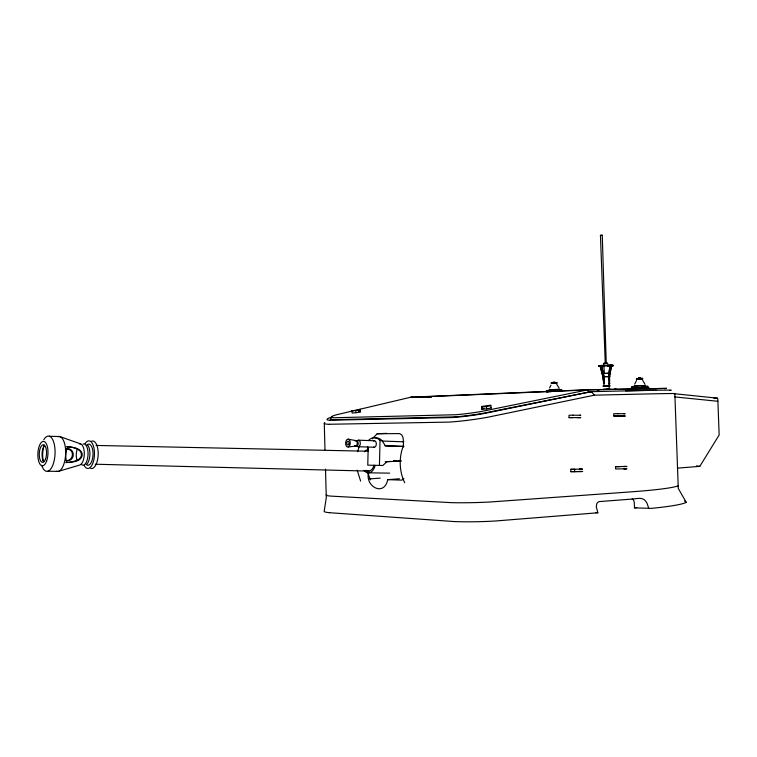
<?xml version="1.0" encoding="UTF-8"?>
<svg xmlns="http://www.w3.org/2000/svg" width="757" height="757" viewBox="0 0 757 757"><rect width="100%" height="100%" fill="white"/><g stroke="black" fill="none" stroke-linecap="round" stroke-linejoin="round"><path stroke-width="1.14" d="M368.195 447.567L367.76 465.158L382.843 465.489L386.874 461.742L400.784 461.032M379.437 465.413L380.033 440.508L381.935 440.574L385.427 445.797L403.623 446.403M608.609 374.611L609.953 366.123L610.804 366.095L609.025 375.642M608.874 374.611L609.953 366.123M609.12 376.702L610.634 367.154M608.789 376.598L610.984 365.792C608.325 362.972 609.953 404.787 608.789 376.598L609.839 376.636L608.893 376.721M609.565 383.723L609.612 376.57L611.514 365.792L610.691 365.811M357.645 451.692L359.291 446.176M549.591 387.944L550.954 385.152M634.688 384.092L636.542 380.563M399.459 478.793L387.735 479.645C384.301 496.8 365.499 486.865 368.394 473.191M67.354 447.671C65.395 452.298 65.14 457.824 66.976 462.536L65.85 462.508C71.508 462.48 82.617 461.817 82.258 453.888C80.677 447.784 71.981 447.027 66.748 446.649C71.877 447.141 82.324 448.381 81.34 455.733C79.778 461.335 72.284 461.533 67.581 462.536M403.907 478.415L401.92 480.146L387.735 479.645M67.364 447.661L67.875 446.658M605.259 363.303L600.443 235.351L601.541 235.181L602.26 235.257L606.253 363.313M602.241 235.285L600.443 235.351M677.496 468.129L699.809 466.359L719.15 435.01L717.806 398.844L717.447 398.173L673.938 393.668M360.247 411.912L360.237 409.386L351.844 410.985L352.147 413.057L356.045 412.716L360.247 411.912L360.237 409.386M372.236 438.842L377.166 433.761L386.515 433.364M604.389 373.523L603.726 363.379L605.477 363.294M605.657 363.246L607.795 363.237L606.035 363.322M612.243 365.281L610.256 365.158M604.067 373.513L604.597 373.456M66.408 460.616C75.586 461.524 75.511 447.917 66.389 448.579M65.556 460.54C73.353 461.95 75.236 449.384 67.259 449.204M609.035 376.674L607.54 376.655M351.939 411.117L335.796 414.95A30.602 2.687 -8.4 0 0 334.092 417.741L455.553 414.732A30.157 2.952 -8 0 0 481.452 411.458L587.271 389.959L666.491 388.379L587.271 389.732L410.994 397.16L357.616 409.792M632.133 498.579A6.453 4.495 -88.7 0 1 633.505 500.112L633.808 500.774A6.34 3.056 -89.9 0 1 634.347 503.925L634.48 507.881L651.323 508.373A129.466 9.519 -1.3 0 0 686.249 502.364L678.272 488.426L674.837 393.508A128.302 0.861 -1.7 0 0 627.903 394.397L594.406 395.173L488.379 417.107A38.938 3.984 -7.9 0 1 448.589 422.113L329.38 424.27M594.406 395.173L591.293 391.634L483.392 413.672A35.361 3.511 -7.9 0 1 452.894 417.514L330.109 420.258M481.518 406.471L481.689 406.963L486.363 406.566L490.858 405.676L491.179 408.014L486.694 408.912L482.02 409.31L481.518 406.471L490.65 405.184L490.858 405.676M481.849 408.799L484.083 408.354M609.101 385.956L609.215 389.268M351.844 410.985L359.944 409.84M482.181 413.454L591.293 391.634M664.476 388.738L666.491 388.379M553.178 382.096L554.966 382.03M634.48 507.881L636.713 507.521M555.619 383.184L557.095 383.127L555.212 383.203M639.457 377.809C636.779 377.847 642.296 377.734 639.589 377.771M558.316 389.486L556.376 389.581M600.017 366.246L598.494 366.388L602.865 366.407M612.375 365.328L613.208 365.196L611.363 365.158M348.267 446.961L355.828 446.1M611.675 366.028L612.413 365.905L610.284 365.839M548.778 391.634L546.081 391.7L552.355 391.464M602.951 379.938L602.846 376.891L600.244 366.426L601.058 366.407L603.802 376.863L602.6 376.882L604.086 376.787M358.591 411.628L360.54 411.458M648.853 508.6L647.188 503.698A7.608 5.204 61.5 0 0 645.797 501.323C642.078 495.911 634.991 499.592 629.729 499.251L599.326 501.588A6.245 4.779 61.2 0 0 596.79 503.727L596.289 506.859L597.86 512.773L495.504 520.986A40.263 3.369 -1.5 0 1 454.351 521.554M600.963 365.489L599.289 365.678L602.846 365.726M600.982 366.17L599.62 366.397M611.656 365.347L607.824 365.565M637.981 379.068L639.249 379.011M603.972 386.079L604.975 386.032M368.564 478.963L380.213 478.131M455.052 416.88L333.241 419.662A31.86 2.839 -8.4 0 1 331.424 418.006M600.878 366.133L601.72 366.095L604.152 376.74L604.398 383.865L603.556 383.894L603.31 376.768L600.878 366.133L603.575 376.768L603.556 383.894M600.244 366.426L603.13 376.872M611.514 365.792L609.319 376.589L609.461 380.667M550.765 389.685L549.175 389.76L551.427 389.656M602.269 365.413L598.475 365.707L604.446 365.688M600.377 366.17L602.288 366.095M609.385 366.17L613.227 365.877L611.391 365.849M643.497 385.777L645.38 385.692L642.721 385.815M635.653 387.953L637.914 387.858M643.573 387.754L644.33 387.707L643.261 387.698M647.415 387.66L648.976 387.556L630.922 388.114L631.83 388.142M605.004 373.438L603.291 373.523L604.171 373.551M639.977 378.481L640.526 378.443L639.864 378.453M641.671 379.002L642.769 378.926L640.119 378.983M603.31 376.768L604.152 376.74M604.408 386.061L602.922 386.136L603.49 386.146M608.969 385.919L610.161 385.9L608.477 385.928M603.537 376.797L604.663 376.759M393.545 460.748L395.864 460.625M385.171 461.713L390.972 461.42M393.28 461.297L401.399 460.881M601.824 365.404L603.821 365.338M604.521 389.382L604.228 389.429M609.347 389.278L610.293 389.221L608.59 389.249M601.843 366.085L603.849 366.019M607.843 366.246L609.83 366.18M557.956 389.533L559.508 389.439L557.284 389.467M636.874 385.909L634.234 386.032L635.596 386.051M553.66 382.711L553.878 382.701M555.572 382.711L557.086 382.616L551.238 382.815L554.133 382.654M554.143 383.165L551.153 383.316L553.717 383.26M604.55 373.438L605.486 373.419M604.256 376.759L605.345 376.731M656.537 390.319A121.707 1.126 -1.8 0 0 629.152 390.82L588.539 391.748L587.271 389.959L410.994 397.359L413.284 397.311M597.916 389.779L597.046 389.817L599.042 389.751M598.437 389.789L599.307 389.76M606.811 389.41C603.991 389.533 610.133 389.297 607.313 389.42M615.11 389.259C612.29 389.382 618.422 389.145 615.602 389.268M605.136 363.265L605.714 363.284M605.855 363.369L606.376 363.351M550.699 389.666L552.288 389.618M631.764 386.893L632.597 386.855L632.634 388.076L631.811 388.104C633.921 382.493 634.366 392.287 631.868 386.903M632.805 386.884L633.637 386.846M634.158 386.732L634.309 387.963L634.158 386.732L636.041 386.685L636.079 387.896L635.246 387.934M636.041 386.685L634.262 386.742M641.33 386.486L642.173 386.448L642.22 387.669C645.967 386.344 638.757 386.373 642.22 387.669M546.97 390.555L547.699 390.527L547.737 391.653L546.999 391.681L546.97 390.555L548.74 390.508M548.011 390.536L549.506 390.394L549.544 391.53L548.806 391.558C547.756 389.864 551.531 389.732 550.594 391.511L549.856 391.539L549.819 390.404L550.557 390.375M555.316 390.196L556.054 390.167L556.092 391.303L555.354 391.341C554.947 388.048 559.574 392.164 555.354 391.341M556.357 390.177L557.095 390.148M643.601 386.572L644.444 386.534L644.481 387.745L645.513 387.735L645.371 386.515L643.705 386.581M644.633 386.553L645.371 386.515M646.062 386.401L646.894 386.373L646.942 387.593L647.973 387.575L647.831 386.344L646.062 386.401L646.1 387.622L646.942 387.593M647.093 386.392L647.831 386.344M558.146 390.243L559.915 390.196L559.953 391.331M559.177 390.233L560.738 390.082L560.776 391.218M561.041 390.092L561.779 390.063L561.817 391.199M634.205 387.953L636.079 387.896M643.649 387.783L644.481 387.745M605.089 389.353L603.017 389.448L604.209 389.439M603.575 365.319L609.224 365.139M603.594 366.01L607.426 365.868M640.157 378.519L642.75 378.377L639.618 378.453M553.736 383.203L552.629 383.26L553.339 383.269M604.578 386.042L605.657 386.004M605.231 373.409L607.426 373.333M605.117 376.721L606.991 376.655M637.356 385.871L640.204 385.777M551.777 389.618L553.291 389.581M604.682 389.363L605.77 389.325M550.292 391.483L556.688 391.284M639.779 378.405L636.344 378.576L639.23 378.509M639.797 378.964L636.363 379.125L637.773 379.134M605.43 386.004L606.404 385.985M605.543 389.325L606.518 389.306M553.036 389.581L555.714 389.495M638.217 387.783L640.592 387.707M552.326 391.416L554.512 391.341M713.946 398.286L717.447 398.173M605.969 373.381L606.717 373.352M606.366 385.975L607.313 385.947M606.48 389.297L607.426 389.268M639.684 378.992L640.621 378.935M554.919 383.146L553.339 383.297M641.643 385.739L635.426 386.013M623.891 413.767L625.121 413.738L617.475 413.682M579.569 415.29L580.761 415.252L572.765 415.205M638.596 377.809L640.45 377.762M607.152 385.956L608.202 385.919M560.038 391.246L560 390.11L561.779 390.063M607.265 389.278L608.325 389.24M549.544 391.53L550.594 391.511M606.83 376.674L607.88 376.636M641.274 385.758L644.264 385.729L643.195 385.72M555.439 389.514L556.963 389.458M613.813 416.038L625.15 416.057L613.813 416.038L613.785 413.719L617.769 413.653M621.98 416.076L623.654 416.028M573.011 415.186L569.027 415.243L569.056 417.618L573.04 417.561M577.572 417.646L579.2 417.609M579.597 417.656L580.789 417.618L569.056 417.618M605.326 363.388L603.726 363.379M605.95 363.275L606.669 363.275M607.228 365.215L610.814 365.12M607.256 365.896L609.253 365.83M602.496 366.435L604.474 366.369M554.54 383.184L555.676 383.174L554.909 383.174M607.975 389.259L609.111 389.221M607.862 385.938L608.978 385.9M556.433 389.486L558.023 389.439M570.863 471.677L582.606 471.479L570.863 471.677L570.835 469.293L582.578 469.103L579.36 469.113L580.988 469.16M625.49 468.838L623.815 468.791L626.985 468.791L615.64 468.962L615.611 466.634L626.957 466.463L623.787 466.473L625.462 466.511M410.994 397.16L413.275 397.113M416.7 397.047L431.547 396.772M426.986 397.056L431.547 396.971M607.038 373.371L608.988 373.343L607.474 373.362M604.398 383.865L603.887 376.74L601.72 366.095M609.035 383.723L609.858 383.704M608.874 365.858L610.833 365.811M602.846 376.891L603.66 376.872M608.164 376.645L609.678 376.617M377.166 433.761L399.478 433.581C404.844 435.086 402.923 443.186 403.519 446.99M599.676 366.454L600.916 366.454M619.605 466.672L615.611 466.634M574.828 469.331L570.835 469.293M47.805 471.233L58.365 471.384L79.778 465.035A10.655 4.627 -87.3 0 0 84.301 453.178A10.655 4.627 -87.3 0 0 79.466 443.895M670.002 390.148L671.383 390.177M369.198 472.822L389.685 473.153M96.035 445.438L368.451 451.229M95.25 464.221L369.104 471.1M358.099 446.715L374.109 447.236M384.916 445.835L403.822 446.469M49.356 436.24L59.879 436.581L80.677 443.905M579.389 471.488L581.016 471.545M546.999 391.681L547.122 390.565M548.806 391.558L548.929 390.423M358.544 440.186L374.554 440.763M382.162 441.047L403.85 441.823M595.683 512.65L597.86 512.773M329.588 512.707L454.285 521.564M674.79 396.923L717.891 401.286M696.412 465.858L699.809 466.359M348.192 439.183A3.927 2.328 -87.8 0 1 349.81 445.296A3.927 2.328 -87.8 0 1 345.798 444.823A3.927 2.328 -87.8 0 1 348.192 439.183L355.771 440.593M684.546 501.087L686.277 502.364M556.603 384.017L559.177 388.237M642.693 380.364L645.021 384.405M490.971 407.512L491.179 408.014M360.625 481.055L357.2 470.239M601.03 367.476L602.07 371.659M355.743 410.635L356.045 412.716M486.363 406.566L486.694 408.912M481.689 406.963L482.02 409.31M643.119 386.43L643.157 387.65M635.937 386.676L635.975 387.896M634.991 386.695L635.038 387.915M633.533 386.836L633.571 388.048M561.628 390.054L561.666 391.189M560.152 390.12L560.189 391.255M559.764 390.196L559.802 391.322M558.874 390.215L558.912 391.35M556.944 390.148L556.982 391.284M555.468 390.205L555.506 391.341M550.396 390.366L550.434 391.501M548.588 390.498L548.626 391.634M367.647 446.668L367.741 450.122M324.99 450.273L324.289 423.352M325.51 469.179L326.286 497.746L324.204 511.202A40.159 3 -1.9 0 0 329.607 512.707M574.572 469.293L574.601 471.687M326.693 494.709A38.389 2.394 -1.9 0 0 331.348 496.138L451.087 502.639A38.834 2.706 -1.5 0 0 490.933 501.938L631.31 491.842A128.605 7.873 -1.4 0 0 678.177 485.833M330.061 420.267A35.276 3.151 -8.4 0 1 332.162 416.984M482.171 413.454A31.557 3.132 -7.9 0 1 455.033 416.88M329.295 424.289A38.503 3.53 -8.4 0 1 324.791 422.586M625.575 390.858A125.132 1.154 -1.8 0 1 670.011 390.148M404.702 482.72A36.998 28.302 -89 0 1 403.613 445.182M370.627 479.834A33.043 25.852 -88.7 0 1 368.006 472.974M375.056 465.829A11.724 7.087 -88.4 0 1 364.032 470.315M364.524 451.797A11.724 7.087 -88.4 0 1 367.959 449.526M374.1 465.139A10.002 6.047 -88.4 0 1 366.028 470.324M373.542 441.085A3.246 1.968 -87.9 0 1 376.314 443.81A3.246 1.968 -87.9 0 1 373.617 447.056M357.105 440.981A3.274 1.959 -87.8 0 1 359.755 441.104A3.274 1.959 -87.8 0 1 359.802 445.523A3.274 1.959 -87.8 0 1 357.162 446.157M375.112 437.887A17.875 10.882 -88.3 0 1 381.935 440.574M368.366 440.527A17.894 10.882 -88.2 0 1 380.033 440.508M83.204 444.009A10.636 4.646 -87.3 0 1 87.944 456.045A10.636 4.646 -87.3 0 1 81.179 464.287M57.948 436.581A17.543 7.409 -87.3 0 1 65.632 454.143A17.543 7.409 -87.3 0 1 56.425 471.289M43.802 439.703A17.638 7.333 -87.2 0 1 53.87 442.684A17.638 7.333 -87.2 0 1 51.883 467.192A17.638 7.333 -87.2 0 1 41.72 465.385M91.805 441.076A13.806 6.103 -87.4 0 1 98.183 454.9A13.806 6.103 -87.4 0 1 90.66 468.394M85.096 443.659A13.834 6.084 -87.4 0 1 93.243 445.419A13.834 6.084 -87.4 0 1 92.449 464.136A13.834 6.084 -87.4 0 1 84.178 465.479M86.951 444.851A10.607 4.665 -87.4 0 1 93.016 454.777A10.607 4.665 -87.4 0 1 86.128 464.382M87.415 444.804A10.626 4.656 -87.3 0 1 89.903 454.702A10.626 4.656 -87.3 0 1 86.591 464.457M43.934 461.704A8.781 3.643 -87.2 0 1 42.07 453.566A8.781 3.643 -87.2 0 1 44.654 445.532M76.817 459.613A8.63 3.757 -87.3 0 1 77.261 449.166M43.206 461.287A15.518 6.472 -87.2 0 1 44.143 445.05M354.919 440.858A2.782 1.665 -87.8 0 1 356.973 441.728A2.782 1.665 -87.8 0 1 356.736 445.305A2.782 1.665 -87.8 0 1 354.598 445.665M355.875 440.896A2.782 1.665 -87.8 0 1 357.938 441.766A2.782 1.665 -87.8 0 1 357.692 445.334A2.782 1.665 -87.8 0 1 355.553 445.703M348.854 444.179A1.93 1.145 -87.8 0 0 348.059 441.18A1.93 1.145 -87.8 0 0 346.876 443.943A1.93 1.145 -87.8 0 0 348.854 444.179M46.631 461.06A12.235 5.053 -87.2 0 0 44.095 441.482A12.235 5.053 -87.2 0 0 38.068 458.24A12.235 5.053 -87.2 0 0 46.631 461.06M45.571 458.969A8.791 3.634 -87.2 0 0 43.755 444.889A8.791 3.634 -87.2 0 0 39.411 456.916A8.791 3.634 -87.2 0 0 45.571 458.969"/></g></svg>
